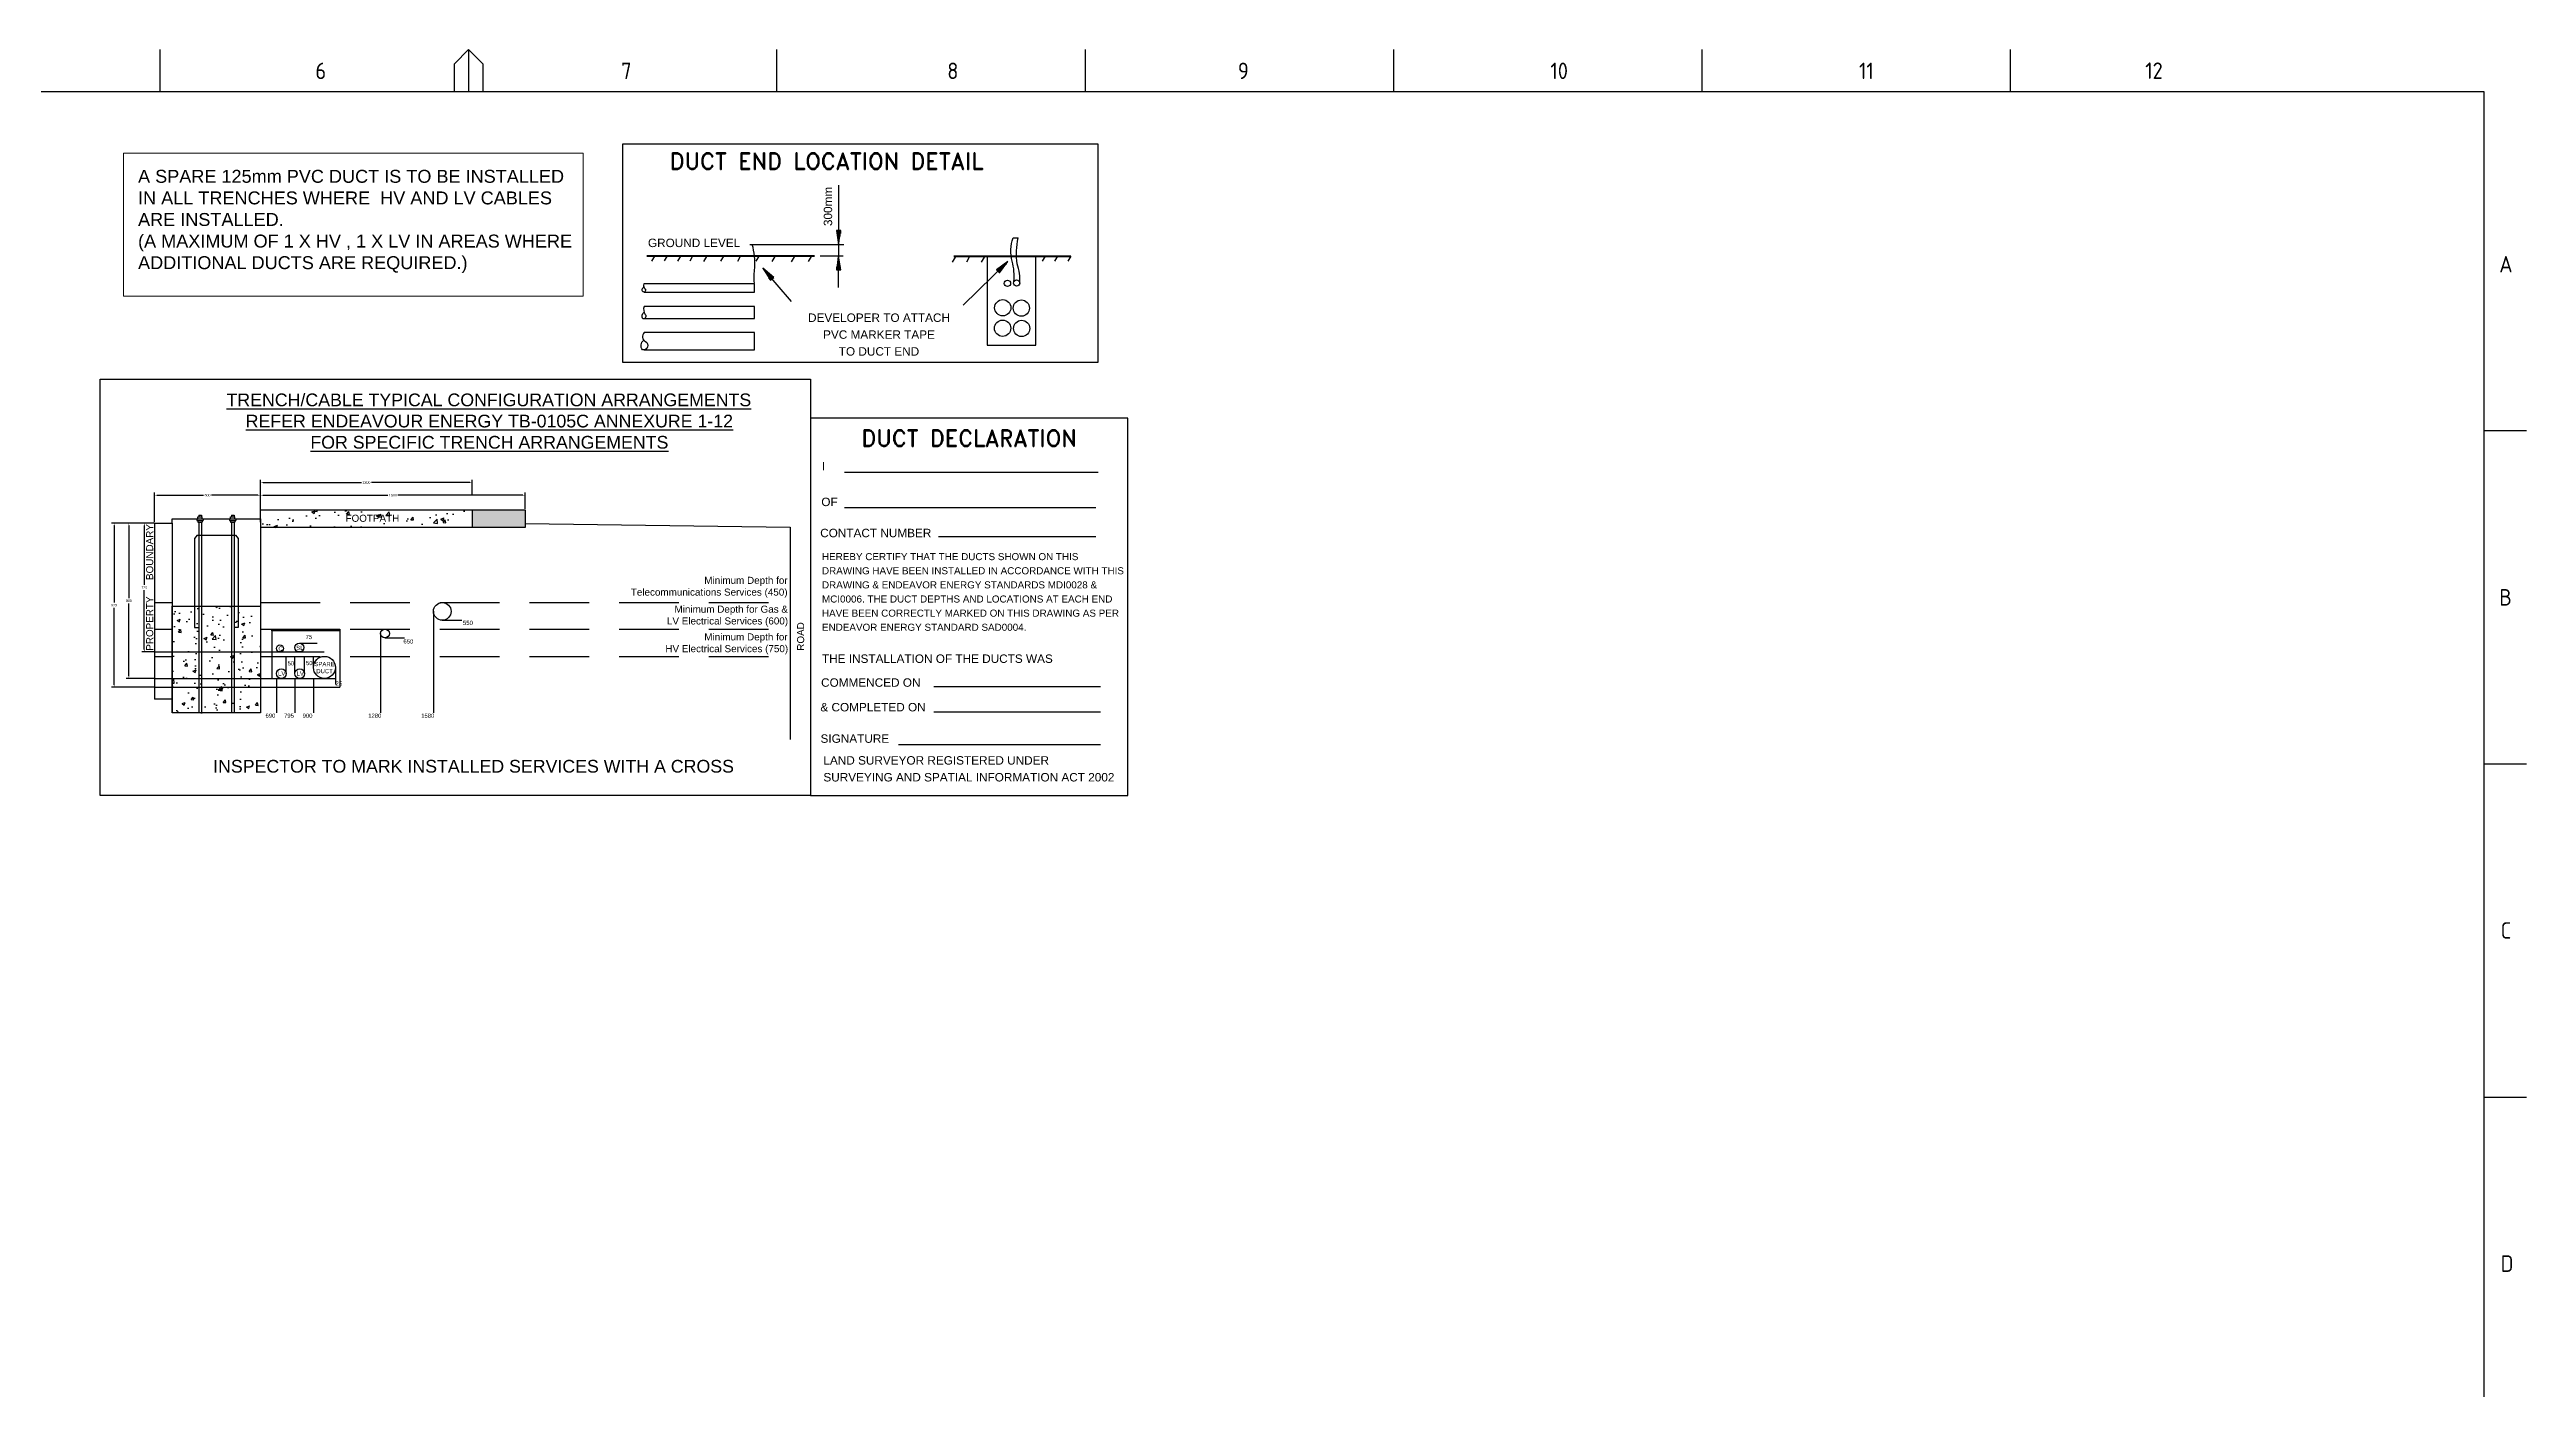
# Paper-space layout 'Duct2' of a CAD drawing. Header units: metres. Extents: x -30 to 845, y -5 to 581.
# Drawn here: x 319 to 845, y 297 to 581 of the extents above; entities that cross this region are included whole.
import ezdxf
from ezdxf.enums import TextEntityAlignment as Align

# ---------------------------------------------------------------- set-up
doc = ezdxf.new("R2010")
doc.units = ezdxf.units.M
doc.linetypes.add('DASHED2', pattern=[9.525, 6.35, -3.175])
doc.layers.get('0').update_dxf_attribs({"color": 6})
doc.layers.add('Notes', color=7, linetype='Continuous')
doc.layers.add('SupportsUG_SP_EXT', color=7, linetype='Continuous')
doc.styles.add('Elec', font='romand__.ttf')
doc.styles.add('iecISOCP', font='isocp.shx')
doc.styles.get("Standard").update_dxf_attribs({"font": 'arial.ttf'})
doc.dimstyles.get("Standard").update_dxf_attribs({"dimtxt": 0.18, "dimasz": 0.18, "dimexe": 0.18, "dimexo": 0.0625, "dimgap": 0.09, "dimtad": 0, "dimtih": 1, "dimtoh": 1, "dimdec": 4, "dimzin": 0, "dimdsep": 46, "dimtxsty": 'Standard', "dimcen": 0.09, "dimadec": 0, "dimazin": 0, "dimtfac": 1, "dimtdec": 4, "dimtofl": 0, "dimtmove": 0, "dimatfit": 3, "dimfxl": 1, "dimtolj": 1, "dimtzin": 0, "dimarcsym": 0})
pattern_1 = [(50, (317.548, 502.06), (6.83193, -0.59772), [0.71438, -7.85813]), (355, (317.548, 502.06), (-1.3216, 7.16462), [0.5715, -6.2865]), (100.451, (318.117, 502.01), (5.51034, 6.56688), [0.60713, -6.67838]), (46.184, (317.548, 503.965), (10.16546, -1.5766), [1.0716, -11.7872]), (96.636, (318.395, 503.833), (8.9027, 9.2785), [0.9107, -10.0176]), (351.184, (317.548, 503.965), (8.9027, 9.2784), [0.85725, -9.42975]), (21, (318.5004, 503.4886), (5.68556, -3.83496), [0.71438, -7.85813]), (326, (318.5004, 503.4886), (2.31758, 6.90705), [0.5715, -6.2865]), (71.4514, (318.974, 503.169), (8.0031, 3.0721), [0.60713, -6.67838]), (37.5, (317.548, 502.0599), (0.11582, 3.170814), [0, -6.2103, 0, -6.38175, 0, -6.31031]), (7.5, (317.548, 502.06), (2.50574, 3.75677), [0, -3.63855, 0, -6.06742, 0, -2.40506]), (327.5, (315.4238, 502.06), (5.08465, -0.21483), [0, -2.38125, 0, -7.4295, 0, -9.85838]), (317.5, (314.4713, 502.06), (5.55484, 0.9535), [0, -3.09563, 0, -4.93395, 0, -7.00088])]

# ---------------------------------------------------------------- blocks, each defined once
blk = doc.blocks.new('A1_FRAME_TITLE')
at = {"layer": 'Notes', "linetype": 'Continuous'}
for p, q in [((351.17, 574.39), (351.17, 583.39)), ((413.67, 580.39), (416.67, 583.39)), ((413.67, 574.39), (413.67, 580.39)), ((416.67, 583.39), (416.67, 574.39)), ((416.67, 583.39), (419.67, 580.39)), ((419.67, 580.39), (419.67, 574.39)), ((482.19, 574.39), (482.19, 583.39)), ((547.7, 574.39), (547.7, 583.39)), ((613.21, 574.39), (613.21, 583.39)), ((678.72, 574.39), (678.72, 583.39)), ((744.23, 574.39), (744.23, 583.39)), ((853.87, 502.43), (844.87, 502.43)), ((844.88, 431.68), (853.87, 431.68)), ((844.87, 360.93), (853.87, 360.93))]:
    blk.add_line(p, q, dxfattribs=at)
at = {"layer": 'Notes', "color": 3, "linetype": 'Continuous'}
blk.add_line((844.88, 5.97), (844.88, 574.39), dxfattribs=at)
at = {"layer": 'Notes', "color": 3, "linetype": 'Continuous', "flags": 128}
blk.add_lwpolyline([(844.88, 574.39), (149.5, 574.39)], dxfattribs=at)
blk.add_attdef('DRAFT_NUM', (9.35, 23.29), '', height=2.5, rotation=90)
at = {"layer": 'Notes', "color": 7, "style": 'iecISOCP'}
for s, p in [('6', (384.13, 577.12)), ('7', (449.08, 577.12)), ('8', (518.36, 577.12)), ('9', (580.11, 577.12)), ('10', (646.5, 577.12)), ('11', (712.06, 577.12)), ('12', (772.87, 577.16)), ('A', (848.09, 536.06)), ('B', (848.09, 465.31)), ('C', (848.39, 394.56)), ('D', (848.39, 323.81))]:
    blk.add_text(s, height=3.5, dxfattribs=at).set_placement(p)
for tag, p in [('CAP_NO', (513.19, 43.46)), ('IE_NUM', (513.05, 37.81)), ('REF_No_1', (335.24, 32.31)), ('REF_1', (362.52, 32.31)), ('GEN_WO', (441.71, 31.76)), ('HV_SWITCH', (513.46, 32.16)), ('REF_No_2', (335.24, 26.31)), ('REF_2', (362.52, 26.31)), ('OH_WO', (441.71, 25.81)), ('UBD_REF', (513.05, 25.83)), ('REF_No_3', (335.24, 20.31)), ('REF_3', (362.52, 20.31)), ('UG_WO', (441.71, 20.05)), ('GIS_MAP_No', (513.05, 20.04)), ('REF_No_4', (335.24, 14.31)), ('REF_4', (362.52, 14.31)), ('SUB_WO', (441.71, 13.81)), ('HV_OP_DIAG', (513.33, 14.2)), ('LGA', (512.95, 7.78))]:
    blk.add_attdef(tag, p, '', height=2.5, dxfattribs=at)
at = {"layer": 'Notes', "style": 'iecISOCP'}
for tag, p in [('T1', (684.37, 39.47)), ('T2', (684.37, 34.35)), ('T3', (684.37, 28.92)), ('T4', (684.37, 23.66)), ('T5', (684.37, 18.23)), ('T6', (684.37, 12.97))]:
    blk.add_attdef(tag, text='', height=3.5, dxfattribs=at).set_placement(p, align=Align.CENTER)
at = {"layer": 'Notes', "color": 7, "style": 'iecISOCP'}
for tag, p in [('scale', (567.76, 33.27)), ('DRAWN', (567.76, 24.93)), ('DATE', (567.76, 16.88)), ('CHD', (567.76, 8.37)), ('DESIGN', (605.62, 9.15))]:
    blk.add_attdef(tag, text='', height=2.5, dxfattribs=at).set_placement(p, align=Align.CENTER)
at = {"layer": 'Notes', "color": 4, "style": 'iecISOCP'}
blk.add_attdef('NUM', text='', height=7, dxfattribs=at).set_placement((812.88, 20.12), align=Align.MIDDLE_CENTER)
at = {"layer": 'Notes', "color": 1, "style": 'iecISOCP'}
blk.add_attdef('REV', text='', height=5, dxfattribs=at).set_placement((840.57, 17.1), align=Align.CENTER)
at = {"layer": 'Notes', "color": 7, "style": 'iecISOCP'}
for tag, p in [('NS', (811.23, 8.12)), ('SHTS', (825.93, 8.12))]:
    blk.add_attdef(tag, text='', height=2.5, dxfattribs=at).set_placement(p, align=Align.MIDDLE)
at = {"layer": 'Notes', "style": 'iecISOCP'}
blk.add_attdef('ExportID', (-11.47, 2.39), '', height=2.5, dxfattribs=at)
at = {"layer": 'Notes', "style": 'iecISOCP', "flags": 1}
for tag, p in [('ProjectType', (-6.37, -26.8)), ('ProjectNumber', (3.01, -26.82)), ('DrawingNumber', (14.96, -26.8)), ('ProjectDescription', (27.02, -26.83)), ('ExportDate', (39.74, -26.79)), ('ExportUserName', (48.61, -26.8)), ('DesignerCompanyName', (60.94, -26.79)), ('ExportAreaOfInterest', (76.55, -26.81)), ('GIS_SUCCESS', (91.45, -26.78)), ('CAD_SUCCESS', (101.24, -26.78)), ('DEPOTCODE', (111.56, -26.88)), ('ExportCategories', (119.53, -26.8)), ('Comments', (133.84, -26.88))]:
    blk.add_attdef(tag, p, '', height=1, dxfattribs=at)
blk = doc.blocks.new('NOTE_DUCT-END-DETAIL')
for p, q in [((45.883142, 37.545951), (45.883142, 24.956978)), ((45.648767, 27.925728), (45.648767, 26.753853)), ((45.726892, 27.925728), (45.726892, 26.128853)), ((45.805017, 27.925728), (45.805017, 25.503853)), ((45.883142, 27.925728), (45.883142, 24.956978)), ((45.961267, 27.925728), (45.961267, 25.503853)), ((46.039392, 27.925728), (46.039392, 26.128853)), ((46.117517, 27.925728), (46.117517, 26.753853)), ((46.273767, 27.925728), (46.273767, 27.300728)), ((82.976447, 26.385314), (84.055803, 26.350148)), ((6.786157, 22.491651), (6.158539, 21.439165)), ((9.453954, 22.552283), (8.826336, 21.499796)), ((12.268824, 22.508369), (11.641206, 21.455883)), ((14.87599, 22.508369), (14.248372, 21.455883)), ((17.821137, 22.431019), (17.193519, 21.378533)), ((21.416346, 22.500269), (20.788728, 21.447782)), ((25.001494, 22.387106), (24.373876, 21.334619)), ((27.002662, 24.956978), (46.993508, 24.956978)), ((28.942559, 22.508369), (28.31494, 21.455883)), ((32.337937, 22.387106), (31.710319, 21.334619)), ((36.460897, 22.326474), (35.833279, 21.273987)), ((40.072994, 22.431019), (39.445376, 21.378533)), ((41.975059, 22.576326), (46.869083, 22.576326)), ((45.726892, 19.607576), (45.726892, 21.404451)), ((45.805017, 19.607576), (45.805017, 22.029451)), ((45.883142, 24.956978), (45.883142, 22.576326)), ((45.883142, 15.820965), (45.883142, 22.576326)), ((45.883142, 19.607576), (45.883142, 22.576326)), ((45.961267, 19.607576), (45.961267, 22.029451)), ((46.039392, 19.607576), (46.039392, 21.404451)), ((70.635531, 22.257162), (70.007913, 21.204676)), ((72.368199, 12.078092), (81.859722, 21.330754)), ((73.656182, 22.257162), (73.028564, 21.204676)), ((76.786013, 22.257162), (76.158395, 21.204676)), ((79.733921, 19.25845), (81.859722, 21.330754)), ((89.759831, 22.491651), (89.132213, 21.439165)), ((92.391473, 22.491651), (91.763854, 21.439165)), ((95.232529, 22.491651), (94.604911, 21.439165)), ((35.908784, 12.844093), (29.803783, 19.935884)), ((31.740629, 17.685972), (29.803783, 19.935884)), ((31.681421, 17.635003), (30.101362, 19.470457)), ((31.799838, 17.736942), (30.219779, 19.572396)), ((31.622213, 17.584033), (30.449911, 18.945822)), ((31.859046, 17.787912), (30.686744, 19.1497)), ((31.563005, 17.533063), (30.79846, 18.421186)), ((31.444588, 17.431124), (31.036831, 17.90479)), ((31.918254, 17.838881), (31.153709, 18.727004)), ((32.03667, 17.940821), (31.628913, 18.414486)), ((45.648767, 19.607576), (45.648767, 20.779451)), ((46.117517, 19.607576), (46.117517, 20.779451)), ((46.273767, 19.607576), (46.273767, 20.232576)), ((79.461249, 19.53816), (79.908786, 19.974435)), ((79.570318, 19.426276), (80.40945, 20.244291)), ((79.624852, 19.370334), (80.911521, 20.624623)), ((79.679386, 19.314392), (81.413593, 21.004956)), ((79.788455, 19.202508), (81.522661, 20.893072)), ((79.842989, 19.146565), (81.129659, 20.400855)), ((79.897524, 19.090623), (80.736656, 19.908638)), ((80.006592, 18.978739), (80.454129, 19.415014))]:
    blk.add_line(p, q)
at = {"color": 1}
for p, q in [((45.492517, 27.925728), (45.492517, 27.300728)), ((45.492517, 19.607576), (45.492517, 20.232576))]:
    blk.add_line(p, q, dxfattribs=at)
at = {"color": 7, "lineweight": 40}
for p, q in [((5.152012, 22.541857), (40.730815, 22.541857)), ((70.401899, 22.491651), (95.232529, 22.491651))]:
    blk.add_line(p, q, dxfattribs=at)
for points in [[(0, 0), (101.065272, 0), (101.065272, 46.282227), (0, 46.282227)], [(45.883142, 24.956978), (46.351892, 27.925728), (45.414392, 27.925728)], [(45.883142, 22.576326), (45.414392, 19.607576), (46.351892, 19.607576)], [(81.859722, 21.330754), (79.406715, 19.594103), (80.061127, 18.922797)], [(29.803783, 19.935884), (31.38538, 17.380155), (32.095879, 17.99179)]]:
    blk.add_lwpolyline(points, close=True)
for points in [[(83.108178, 17.079517, 0.100456), (82.757067, 21.391338, -0.144441), (82.976447, 26.385314)], [(84.381094, 16.746876, 0.102124), (83.819669, 20.840359, -0.096925), (84.055803, 26.350148)], [(4.533738, 16.621736, 0.324985), (4.736854, 15.573632, -0.953514), (4.272589, 14.935267, -0.417639), (4.501628, 15.93112)], [(4.591771, 11.814853, 0.277777), (4.82269, 10.125576, -0.610901), (4.317934, 9.156444, -0.397292), (4.550882, 10.613957)], [(4.605285, 6.276742, 0.550641), (4.889172, 4.344936)], [(4.889172, 4.344936, -0.805081), (4.246565, 2.566557, -0.436908), (4.506967, 4.619757)]]:
    blk.add_lwpolyline(points, format="xyb")
at = {"color": 7, "lineweight": 30}
blk.add_lwpolyline([(28.016566, 16.772023, -0.069258), (28.099516, 20.007056, 0.073869), (27.552553, 24.956978)], format="xyb", dxfattribs=at)
for points in [[(77.471942, 22.416483), (77.471942, 3.559802), (87.792954, 3.559802), (87.792954, 22.491651)], [(4.562755, 14.877234), (27.988926, 14.877234), (27.988926, 16.621736), (4.533738, 16.621736)], [(4.591771, 9.219001), (28.010544, 9.219001), (28.010544, 11.814853), (4.591771, 11.814853)], [(4.605285, 2.586337), (28.045411, 2.586337), (28.045411, 6.276742), (4.605285, 6.276742)]]:
    blk.add_lwpolyline(points)
for centre, radius in [((81.755144, 16.703674), 0.672328), ((83.709526, 16.778843), 0.672328), ((80.766336, 11.526072), 1.726395), ((84.715121, 11.458305), 1.726395), ((80.72888, 7.187486), 1.726395), ((84.771964, 7.138802), 1.726395)]:
    blk.add_circle(centre, radius)
at = {"color": 7, "style": 'Elec'}
blk.add_text('DUCT END LOCATION DETAIL', height=3.5, dxfattribs=at).set_placement((10.015299, 42.66532), align=Align.MIDDLE_LEFT)
at = {"color": 7}
blk.add_text('300mm', height=1.79, rotation=90.013556, dxfattribs=at).set_placement((45.053203, 33.045951), align=Align.BOTTOM_CENTER)
blk.add_text('GROUND LEVEL', height=1.79, dxfattribs=at).set_placement((15.181501, 23.878605), align=Align.BOTTOM_CENTER)
at = {"color": 7, "insert": (54.468199, 1.338092), "char_height": 1.79, "attachment_point": 8, "line_spacing_factor": 1.2}
blk.add_mtext('DEVELOPER TO ATTACH\\PPVC MARKER TAPE \\PTO DUCT END', dxfattribs=at)
blk = doc.blocks.new('*D70')
at = {"color": 0, "lineweight": -2, "transparency": 16777216}
for p, q in [((340.69, 480.44), (338.15, 480.44)), ((338.69, 479.9), (338.69, 467.29)), ((338.69, 453.6), (338.69, 466.2)), ((340.69, 453.06), (338.15, 453.06))]:
    blk.add_line(p, q, dxfattribs=at)
at = {"color": 0, "lineweight": 0, "transparency": 16777216}
for points in [[(338.6, 479.9), (338.78, 479.9), (338.69, 480.44)], [(338.6, 453.6), (338.78, 453.6), (338.69, 453.06)]]:
    blk.add_solid(points, dxfattribs=at)
at = {"layer": 'Defpoints', "color": 0, "lineweight": 0, "transparency": 16777216}
for p in [(340.88, 480.44), (338.69, 453.06), (340.88, 453.06)]:
    blk.add_point(p, dxfattribs=at)
at = {"color": 0, "transparency": 16777216, "insert": (338.69, 466.75), "char_height": 0.54, "attachment_point": 5}
blk.add_mtext('\\A1;725', dxfattribs=at)
blk = doc.blocks.new('*D71')
at = {"color": 0, "lineweight": -2, "transparency": 16777216}
for p, q in [((340.69, 480.44), (334.87, 480.44)), ((335.41, 479.9), (335.41, 464.48)), ((335.41, 447.98), (335.41, 463.39)), ((340.69, 447.44), (334.87, 447.44))]:
    blk.add_line(p, q, dxfattribs=at)
at = {"color": 0, "lineweight": 0, "transparency": 16777216}
for points in [[(335.32, 479.9), (335.5, 479.9), (335.41, 480.44)], [(335.32, 447.98), (335.5, 447.98), (335.41, 447.44)]]:
    blk.add_solid(points, dxfattribs=at)
at = {"layer": 'Defpoints', "color": 0, "lineweight": 0, "transparency": 16777216}
for p in [(340.88, 480.44), (335.41, 447.44), (340.88, 447.44)]:
    blk.add_point(p, dxfattribs=at)
at = {"color": 0, "transparency": 16777216, "insert": (335.41, 463.94), "char_height": 0.54, "attachment_point": 5}
blk.add_mtext('\\A1;880', dxfattribs=at)
blk = doc.blocks.new('*D72')
at = {"color": 0, "lineweight": -2, "transparency": 16777216}
for p, q in [((340.69, 480.44), (331.75, 480.44)), ((332.29, 479.9), (332.29, 463.54)), ((332.29, 446.1), (332.29, 462.45)), ((340.69, 445.56), (331.75, 445.56))]:
    blk.add_line(p, q, dxfattribs=at)
at = {"color": 0, "lineweight": 0, "transparency": 16777216}
for points in [[(332.2, 479.9), (332.38, 479.9), (332.29, 480.44)], [(332.2, 446.1), (332.38, 446.1), (332.29, 445.56)]]:
    blk.add_solid(points, dxfattribs=at)
at = {"layer": 'Defpoints', "color": 0, "lineweight": 0, "transparency": 16777216}
for p in [(340.88, 480.44), (332.29, 445.56), (340.88, 445.56)]:
    blk.add_point(p, dxfattribs=at)
at = {"color": 0, "transparency": 16777216, "insert": (332.29, 463), "char_height": 0.54, "attachment_point": 5}
blk.add_mtext('\\A1;925', dxfattribs=at)
blk = doc.blocks.new('*D73')
at = {"color": 0, "lineweight": -2, "transparency": 16777216}
for p, q in [((340.88, 480.62), (340.88, 486.9)), ((341.42, 486.36), (351.26, 486.36)), ((362.84, 486.36), (353, 486.36)), ((363.38, 480.62), (363.38, 486.9))]:
    blk.add_line(p, q, dxfattribs=at)
at = {"color": 0, "lineweight": 0, "transparency": 16777216}
for points in [[(341.42, 486.45), (341.42, 486.27), (340.88, 486.36)], [(362.84, 486.45), (362.84, 486.27), (363.38, 486.36)]]:
    blk.add_solid(points, dxfattribs=at)
at = {"layer": 'Defpoints', "color": 0, "lineweight": 0, "transparency": 16777216}
for p in [(363.38, 486.36), (340.88, 480.44), (363.38, 480.44)]:
    blk.add_point(p, dxfattribs=at)
at = {"color": 0, "transparency": 16777216, "insert": (352.13, 486.36), "char_height": 0.54, "attachment_point": 5}
blk.add_mtext('\\A1;600', dxfattribs=at)
blk = doc.blocks.new('*D74')
at = {"color": 0, "lineweight": -2, "transparency": 16777216}
for p, q in [((363.38, 483.44), (363.38, 486.9)), ((363.92, 486.36), (390.45, 486.36)), ((419.09, 486.36), (392.55, 486.36)), ((419.63, 483.44), (419.63, 486.9))]:
    blk.add_line(p, q, dxfattribs=at)
at = {"color": 0, "lineweight": 0, "transparency": 16777216}
for points in [[(363.92, 486.45), (363.92, 486.27), (363.38, 486.36)], [(419.09, 486.45), (419.09, 486.27), (419.63, 486.36)]]:
    blk.add_solid(points, dxfattribs=at)
at = {"layer": 'Defpoints', "color": 0, "lineweight": 0, "transparency": 16777216}
for p in [(419.63, 486.36), (363.38, 483.25), (419.63, 483.25)]:
    blk.add_point(p, dxfattribs=at)
at = {"color": 0, "transparency": 16777216, "insert": (391.5, 486.36), "char_height": 0.54, "attachment_point": 5}
blk.add_mtext('\\A1;1500', dxfattribs=at)
blk = doc.blocks.new('*D75')
at = {"color": 0, "lineweight": -2, "transparency": 16777216}
for p, q in [((363.38, 483.44), (363.38, 489.6)), ((408.38, 486.55), (408.38, 489.6)), ((363.92, 489.06), (384.83, 489.06)), ((407.84, 489.06), (386.93, 489.06))]:
    blk.add_line(p, q, dxfattribs=at)
at = {"color": 0, "lineweight": 0, "transparency": 16777216}
for points in [[(363.92, 489.15), (363.92, 488.97), (363.38, 489.06)], [(407.84, 489.15), (407.84, 488.97), (408.38, 489.06)]]:
    blk.add_solid(points, dxfattribs=at)
at = {"layer": 'Defpoints', "color": 0, "lineweight": 0, "transparency": 16777216}
for p in [(408.38, 489.06), (408.38, 486.36), (363.38, 483.25)]:
    blk.add_point(p, dxfattribs=at)
at = {"color": 0, "transparency": 16777216, "insert": (385.88, 489.06), "char_height": 0.54, "attachment_point": 5}
blk.add_mtext('\\A1;1200', dxfattribs=at)
blk = doc.blocks.new('*U69')
at = {"color": 7, "lineweight": -3}
for p, q in [((61.11, 68.59), (7.21, 68.59)), ((60.6, 61.1), (7.21, 61.1)), ((60.6, 54.98), (27.21, 54.98)), ((61.64, 23.1), (26.21, 23.1)), ((61.64, 17.75), (26.21, 17.75)), ((61.64, 10.78), (18.71, 10.78)), ((61.64, 10.78), (18.71, 10.78))]:
    blk.add_line(p, q, dxfattribs=at)
at = {"lineweight": -3}
blk.add_lwpolyline([(0, 0), (67.43, 0), (67.43, 80.18), (0, 80.18)], close=True, dxfattribs=at)
at = {"color": 7, "lineweight": -3, "style": 'Elec'}
blk.add_text('DUCT DECLARATION', height=3.5, dxfattribs=at).set_placement((33.72, 75.91), align=Align.MIDDLE_CENTER)
at = {"color": 7, "lineweight": -3}
for s, p in [('I ', (2.44, 70.85)), ('OF', (2.31, 63.27)), ('CONTACT NUMBER ', (2.07, 56.66)), ('THE INSTALLATION OF THE DUCTS WAS ', (2.45, 29.97)), ('COMMENCED ON', (2.26, 24.9)), ('& COMPLETED ON', (2.11, 19.67)), ('SIGNATURE', (2.14, 13)), ('SIGNATURE', (2.14, 13))]:
    blk.add_text(s, height=1.79, dxfattribs=at).set_placement(p, align=Align.TOP_LEFT)
at = {"color": 7, "lineweight": -3, "insert": (2.45, 51.5), "char_height": 1.5, "attachment_point": 1, "line_spacing_factor": 1.2}
blk.add_mtext('HEREBY CERTIFY THAT THE DUCTS SHOWN ON THIS \\PDRAWING HAVE BEEN INSTALLED IN ACCORDANCE WITH THIS \\PDRAWING & ENDEAVOR ENERGY STANDARDS MDI0028 & \\PMCI0006. THE DUCT DEPTHS AND LOCATIONS AT EACH END \\PHAVE BEEN CORRECTLY MARKED ON THIS DRAWING AS PER \\PENDEAVOR ENERGY STANDARD SAD0004.', dxfattribs=at)
at = {"color": 7, "lineweight": -3, "insert": (2.75, 8.37), "char_height": 1.79, "width": 62.46, "attachment_point": 1, "line_spacing_factor": 1.2}
blk.add_mtext('LAND SURVEYOR REGISTERED UNDER SURVEYING AND SPATIAL INFORMATION ACT 2002', dxfattribs=at)
at = {"color": 7, "lineweight": -3}
for tag, p in [('DUCTDECLARATION', (11, 69.18)), ('DUCTDECLARATIONOF', (11, 61.68)), ('CONTACTNO', (28.56, 55.6)), ('COMMENCEDON', (28.56, 23.57)), ('COMPLETEDON', (28.56, 18.1)), ('SIGNATURE', (28.56, 11.3))]:
    blk.add_attdef(tag, p, '', height=1.79, dxfattribs=at)

psp = doc.layouts.new('Duct2')

# ---------------------------------------------------------------- hatches: boundary and pattern name
h = psp.add_hatch()
h.set_pattern_fill('AR-CONC', color=8, scale=0.0375, style=0)
h.set_pattern_definition(pattern_1)
h.paths.add_polyline_path([(408.37973, 483.24761), (363.37973, 483.24761), (363.37973, 481.37261), (363.37973, 479.49761), (408.37973, 479.49761)])
psp.add_hatch(color=252).paths.add_polyline_path([(408.37973, 483.24761), (408.37973, 479.49761), (419.62973, 479.49761), (419.62973, 483.24761)])
h = psp.add_hatch()
h.set_pattern_fill('AR-CONC', color=8, scale=0.0375, style=0)
h.set_pattern_definition(pattern_1)
h.paths.add_polyline_path([(344.62973, 462.76785), (363.37973, 462.76785), (363.37973, 440.12261), (344.62973, 440.12261)])

# ---------------------------------------------------------------- linework, layer by layer
at = {"color": 7}
for p, q in [((340.87973, 480.43511), (340.87973, 443.06675)), ((340.87973, 480.43511), (344.62973, 480.43511)), ((344.62973, 480.43511), (344.62973, 481.37261)), ((344.62973, 481.37261), (363.37973, 481.37261)), ((344.62973, 480.43511), (344.62973, 440.12261)), ((349.87973, 481.37261), (349.87973, 480.98884)), ((349.87973, 480.98884), (351.19223, 480.98884)), ((350.08829, 481.74761), (350.98367, 481.74761)), ((350.08829, 481.37261), (350.08829, 481.74761)), ((350.08829, 480.98884), (350.08829, 480.61384)), ((350.08829, 480.61384), (350.98367, 480.61384)), ((350.25473, 482.12261), (350.25473, 481.74761)), ((350.25473, 482.12261), (350.81723, 482.12261)), ((350.25473, 480.61384), (350.25473, 440.12261)), ((350.81723, 482.12261), (350.81723, 481.74761)), ((350.81723, 480.61384), (350.81723, 440.12261)), ((350.98367, 481.37261), (350.98367, 481.74761)), ((350.98367, 480.98884), (350.98367, 480.61384)), ((351.19223, 481.37261), (351.19223, 480.98884)), ((356.81723, 481.37261), (356.81723, 480.98884)), ((356.81723, 480.98884), (358.12973, 480.98884)), ((357.02579, 481.74761), (357.92117, 481.74761)), ((357.02579, 481.37261), (357.02579, 481.74761)), ((357.02579, 480.98884), (357.02579, 480.61384)), ((357.02579, 480.61384), (357.92117, 480.61384)), ((357.19223, 482.12261), (357.19223, 481.74761)), ((357.19223, 482.12261), (357.75473, 482.12261)), ((357.19223, 480.61384), (357.19223, 440.12261)), ((357.75473, 482.12261), (357.75473, 481.74761)), ((357.75473, 480.61384), (357.75473, 440.12261)), ((357.92117, 481.37261), (357.92117, 481.74761)), ((357.92117, 480.98884), (357.92117, 480.61384)), ((358.12973, 481.37261), (358.12973, 480.98884)), ((363.37973, 481.37261), (363.37973, 483.24761)), ((363.37973, 483.24761), (408.37973, 483.24761)), ((363.37973, 481.37261), (363.37973, 440.12261)), ((363.37973, 481.37261), (363.37973, 479.49761)), ((408.37973, 479.49761), (363.37973, 479.49761)), ((408.37973, 483.24761), (408.37973, 479.49761)), ((408.37973, 483.24761), (419.62973, 483.24761)), ((419.62973, 479.49761), (408.37973, 479.49761)), ((419.62862, 480.33122), (475.87752, 479.55018)), ((419.62973, 483.24761), (419.62973, 479.49761)), ((475.87752, 479.55018), (475.87752, 434.45177)), ((349.91927, 477.86968), (349.34368, 477.13949)), ((349.34368, 477.13949), (349.34368, 458.25367)), ((349.91927, 477.86968), (358.09019, 477.86968)), ((358.09019, 477.86968), (358.66578, 477.13949)), ((358.66578, 477.13949), (358.66578, 458.25367)), ((344.62973, 462.76785), (363.37973, 462.76785)), ((349.34368, 458.25367), (350.25473, 458.25367)), ((358.66578, 458.25367), (357.75473, 458.25367)), ((365.81723, 457.93511), (365.81723, 447.43511)), ((380.25473, 457.93511), (380.25473, 445.56011)), ((400.12973, 461.75093), (400.12973, 440.12261)), ((388.87973, 456.99761), (388.87973, 440.12261)), ((340.87973, 445.56011), (380.25473, 445.56011)), ((344.62973, 443.06675), (340.87973, 443.06675)), ((363.37973, 440.12261), (344.62973, 440.12261))]:
    psp.add_line(p, q, dxfattribs=at)
at = {"color": 7, "linetype": 'DASHED2', "ltscale": 2}
for p, q in [((340.87973, 463.56011), (344.62973, 463.56011)), ((363.37973, 463.56011), (475.87752, 463.56011)), ((340.87973, 457.93511), (344.62973, 457.93511)), ((363.37973, 457.93511), (475.87752, 457.93511)), ((340.87973, 452.12219), (344.62973, 452.12219)), ((363.37973, 452.12219), (475.87752, 452.12219))]:
    psp.add_line(p, q, dxfattribs=at)
at = {"color": 8}
for p, q in [((402.00473, 459.81011), (406.14023, 459.81011)), ((340.87973, 453.06011), (376.93657, 453.06011)), ((371.62973, 454.93511), (375.38709, 454.93511)), ((389.81723, 456.06011), (393.95273, 456.06011)), ((340.87973, 447.43511), (379.31723, 447.43511)), ((366.75473, 447.43511), (366.75473, 440.12261)), ((368.81723, 448.46636), (368.81723, 452.12219)), ((370.69223, 448.46636), (370.69223, 452.12219)), ((370.69223, 447.43511), (370.69223, 440.12261)), ((372.75473, 448.46636), (372.75473, 452.12219)), ((374.62973, 449.77844), (374.62973, 452.12219)), ((374.62973, 447.43511), (374.62973, 440.12261)), ((379.31723, 449.77844), (379.31723, 446.1743))]:
    psp.add_line(p, q, dxfattribs=at)
at = {"color": 7, "lineweight": 0}
psp.add_lwpolyline([(334.26632, 558.99723), (431.95778, 558.99723), (431.95778, 528.64392), (334.26632, 528.64392)], close=True, dxfattribs=at)
at = {"color": 7}
for points in [[(329.34197, 510.98805), (480.21659, 510.98805), (480.21659, 422.56622), (329.34197, 422.56622)], [(344.62973, 462.76785), (363.37973, 462.76785), (363.37973, 440.12261), (344.62973, 440.12261)], [(365.81723, 457.93511), (380.25473, 457.93511), (380.25473, 457.57873), (365.81723, 457.57873)]]:
    psp.add_lwpolyline(points, close=True, dxfattribs=at)
for centre, radius in [((402.00473, 461.68511), 1.875), ((389.81723, 456.99761), 0.9375), ((367.50473, 453.81011), 0.75), ((371.62973, 453.99761), 0.9375), ((367.78598, 448.46636), 1.03125), ((371.72348, 448.46636), 1.03125), ((376.97348, 449.77844), 2.34375)]:
    psp.add_circle(centre, radius, dxfattribs=at)

# ---------------------------------------------------------------- block references
at = {"layer": 'Notes'}
for name, p in [('NOTE_DUCT-END-DETAIL', (440.31083, 514.63723)), ('*U69', (480.21659, 422.56622))]:
    psp.add_blockref(name, p, dxfattribs=at)
at = {"layer": 'SupportsUG_SP_EXT'}
psp.add_blockref('A1_FRAME_TITLE', (-9.082, -2.39), dxfattribs=at)

# ---------------------------------------------------------------- texts
at = {"color": 7, "lineweight": -3, "insert": (337.36485, 555.4571), "char_height": 2.75, "width": 94.2679805, "attachment_point": 1}
psp.add_mtext('A SPARE 125mm PVC DUCT IS TO BE INSTALLED IN ALL TRENCHES WHERE  HV AND LV CABLES ARE INSTALLED. \\P(A MAXIMUM OF 1 X HV , 1 X LV IN AREAS WHERE ADDITIONAL DUCTS ARE REQUIRED.)', dxfattribs=at)
at = {"color": 7, "lineweight": -3, "attachment_point": 1}
for s, insert, char_height in [('\\pi-55.604;{\\LTRENCH/CABLE TYPICAL CONFIGURATION ARRANGEMENTS \\P\\pi-51.525;REFER ENDEAVOUR ENERGY TB-0105C ANNEXURE 1-12 \\P\\pi-37.783;FOR SPECIFIC TRENCH ARRANGEMENTS}', (411.75854, 507.95367), 2.7), ('\\pi-5.5339;FOOTPATH', (386.98505, 482.21265), 1.5), ('\\pi-17.573;Minimum Depth for \\P\\pi-33.183;Telecommunications Services (450) ', (475.23987, 469.03056), 1.5), ('\\pi-0.9927;550', (407.3956, 459.70109), 0.9), ('\\pi-23.902;Minimum Depth for Gas & \\P\\pi-25.508;LV Electrical Services (600) ', (475.23987, 462.90309), 1.5), ('\\pi-0.39782;C', (367.57539, 454.23999), 0.9), ('\\pi-0.71828;SL', (371.68101, 454.39164), 0.9), ('75', (372.94804, 456.69494), 0.9), ('\\pi-0.99516;650', (394.73799, 455.76496), 0.9), ('\\pi-17.573;Minimum Depth for  \\P\\pi-25.842;HV Electrical Services (750)', (475.23987, 457.0188), 1.5), ('\\pi-0.71797;LV', (367.83726, 448.95414), 0.9), ('50', (369.14272, 451.10777), 0.9), ('\\pi-0.71797;LV', (371.77476, 448.95414), 0.9), ('50', (373.0483, 451.16744), 0.9), ('\\pi-2.0692;SPARE\\P\\pi-1.6849;DUCT', (376.92308, 450.95072), 0.9), ('25', (379.31723, 446.8038), 0.9), ('\\pi-0.99516;690', (365.43547, 439.98394), 0.9), ('\\pi-0.99393;795', (369.37297, 439.98394), 0.9), ('\\pi-0.9927;900', (373.31047, 439.98394), 0.9), ('\\pi-1.3;1280', (387.56047, 439.98394), 0.9), ('\\pi-1.3;1580', (398.81047, 439.98394), 0.9), ('\\pi-55.055;INSPECTOR TO MARK INSTALLED SERVICES WITH A CROSS', (408.3745, 430.14475), 2.7)]:
    psp.add_mtext(s, dxfattribs=dict(at, insert=insert, char_height=char_height))
at = {"color": 7, "lineweight": -3, "char_height": 1.5, "attachment_point": 1, "rotation": 90}
for s, insert in [('PROPERTY      BOUNDARY', (339.08192, 453.33102)), ('ROAD', (477.3781, 453.33102))]:
    psp.add_mtext(s, dxfattribs=dict(at, insert=insert))

# ---------------------------------------------------------------- dimensions: what is measured, and where the dimension line sits
at = {"color": 7}
for base, p1, p2, text, picture, middle in [((408.37973, 489.06159), (363.37973, 483.24761), (408.37973, 486.36464), '1200', '*D75', (385.87973, 489.06159)), ((363.37973, 486.36464), (340.87973, 480.43511), (363.37973, 480.43511), '600', '*D73', (352.12973, 486.36464)), ((419.62973, 486.36464), (363.37973, 483.24761), (419.62973, 483.24761), '1500', '*D74', (391.50473, 486.36464))]:
    dim = psp.add_linear_dim(base=base, p1=p1, p2=p2, text=text, dimstyle='Standard', override={"dimscale": 3, "dimfxl": 1.25}, dxfattribs=at)
    dim.commit()
    dim.dimension.update_dxf_attribs({"geometry": picture, "text_midpoint": middle})
for p2, distance, text, picture, middle in [((340.87973, 445.56011), -8.58937, '925', '*D72', (332.29036, 462.99761)), ((340.87973, 447.43511), -5.47152, '880', '*D71', (335.40821, 463.93511)), ((340.87973, 453.06011), -2.1938, '725', '*D70', (338.68593, 466.74761))]:
    dim = psp.add_aligned_dim(p1=(340.87973, 480.43511), p2=p2, distance=distance, text=text, dimstyle='Standard', override={"dimscale": 3, "dimfxl": 1.25}, dxfattribs=at)
    dim.commit()
    dim.dimension.update_dxf_attribs({"geometry": picture, "text_midpoint": middle})

doc.saveas('drawing.dxf')
